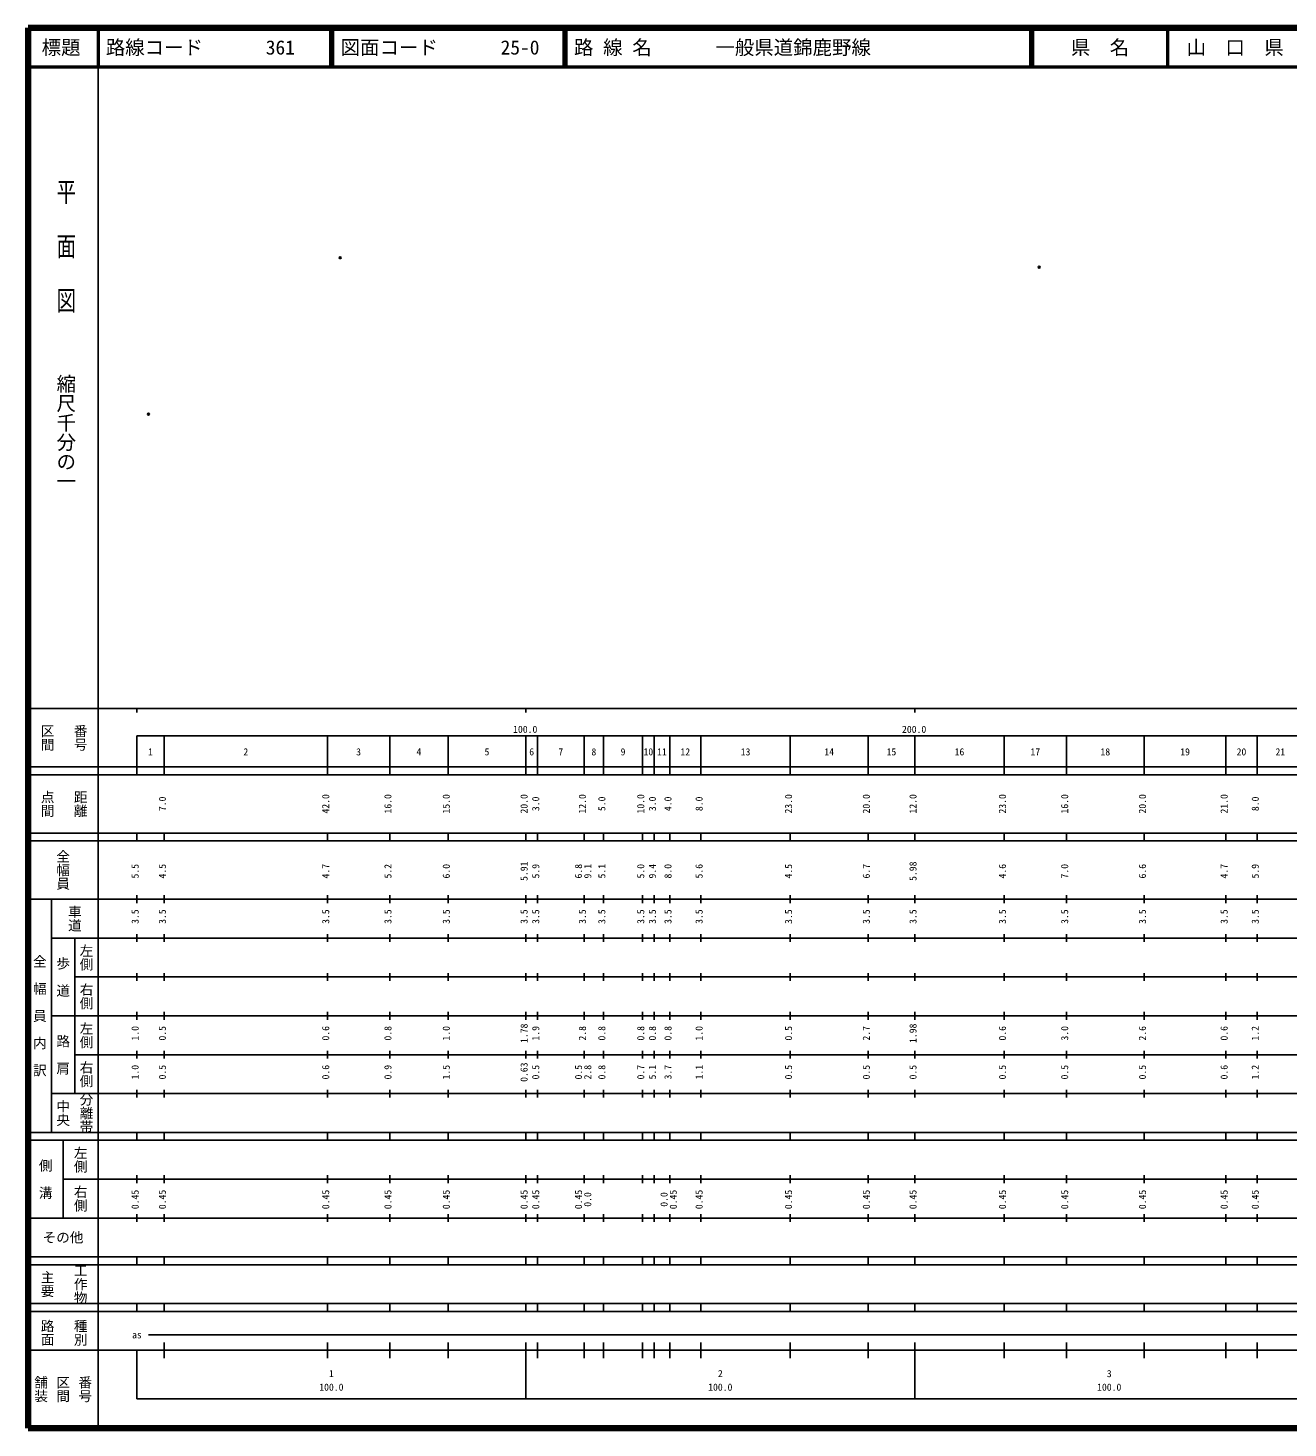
# Model space of a CAD drawing. Units: millimetres on the paper. Extents: x 40 to 680, y 20 to 380.
# Drawn here: x 40 to 364, y 20 to 380 of the extents above; entities that cross this region are included whole.
import ezdxf
from ezdxf.enums import TextEntityAlignment as Align

# ---------------------------------------------------------------- set-up
doc = ezdxf.new("R2010")
doc.units = ezdxf.units.MM
doc.header["$PDMODE"] = 32
doc.header["$PDSIZE"] = 0.5
doc.layers.add('M-OTRS', color=6, linetype='Continuous')
doc.layers.add('M-TTL-TXT', color=7, linetype='Continuous')
for name, color, linetype, lineweight in [('M-TTL', 2, 'Continuous', 140), ('M-TTL-BAND', 7, 'Continuous', 25), ('M-TTL-LINE', 7, 'Continuous', 50)]:
    doc.layers.add(name, color=color, linetype=linetype, lineweight=lineweight)
doc.styles.add('@ＭＳ ゴシック', font='')
doc.styles.add('ＭＳ ゴシック', font='')
doc.styles.get('@ＭＳ ゴシック').set_extended_font_data('@MS Gothic')
doc.styles.get('ＭＳ ゴシック').set_extended_font_data('MS Gothic')

msp = doc.modelspace()

# ---------------------------------------------------------------- linework, layer by layer
at = {"layer": 'M-OTRS'}
for p in [(120.266, 320.937), (300.018, 318.482), (70.948, 280.669)]:
    msp.add_point(p, dxfattribs=at)
at = {"layer": 'M-TTL'}
for p, q in [((40, 380), (40, 20)), ((680, 380), (40, 380)), ((40, 20), (680, 20))]:
    msp.add_line(p, q, dxfattribs=at)
at = {"layer": 'M-TTL-BAND'}
for p, q in [((58, 370), (58, 20)), ((40, 205), (579, 205)), ((68, 205), (68, 204)), ((168, 205), (168, 204)), ((268, 205), (268, 204)), ((68, 198), (579, 198)), ((68, 198), (68, 188)), ((75, 188), (75, 198)), ((117, 188), (117, 198)), ((133, 188), (133, 198)), ((148, 188), (148, 198)), ((168, 188), (168, 198)), ((171, 188), (171, 198)), ((183, 188), (183, 198)), ((188, 188), (188, 198)), ((198, 188), (198, 198)), ((201, 188), (201, 198)), ((205, 188), (205, 198)), ((213, 188), (213, 198)), ((236, 188), (236, 198)), ((256, 188), (256, 198)), ((268, 188), (268, 198)), ((291, 188), (291, 198)), ((307, 188), (307, 198)), ((327, 188), (327, 198)), ((348, 188), (348, 198)), ((356, 188), (356, 198)), ((40, 190), (579, 190)), ((40, 188), (579, 188)), ((40, 173), (579, 173)), ((68, 171), (68, 173)), ((75, 171), (75, 173)), ((117, 171), (117, 173)), ((133, 171), (133, 173)), ((148, 171), (148, 173)), ((168, 171), (168, 173)), ((171, 171), (171, 173)), ((183, 171), (183, 173)), ((188, 171), (188, 173)), ((198, 171), (198, 173)), ((201, 171), (201, 173)), ((205, 171), (205, 173)), ((213, 171), (213, 173)), ((236, 171), (236, 173)), ((256, 171), (256, 173)), ((268, 171), (268, 173)), ((291, 171), (291, 173)), ((307, 171), (307, 173)), ((327, 171), (327, 173)), ((348, 171), (348, 173)), ((356, 171), (356, 173)), ((40, 171), (579, 171)), ((40, 156), (579, 156)), ((46, 96), (46, 156)), ((68, 155), (68, 157)), ((75, 155), (75, 157)), ((117, 155), (117, 157)), ((133, 155), (133, 157)), ((148, 155), (148, 157)), ((168, 155), (168, 157)), ((171, 155), (171, 157)), ((183, 155), (183, 157)), ((188, 155), (188, 157)), ((198, 155), (198, 157)), ((201, 155), (201, 157)), ((205, 155), (205, 157)), ((213, 155), (213, 157)), ((236, 155), (236, 157)), ((256, 155), (256, 157)), ((268, 155), (268, 157)), ((291, 155), (291, 157)), ((307, 155), (307, 157)), ((327, 155), (327, 157)), ((348, 155), (348, 157)), ((356, 155), (356, 157)), ((46, 146), (579, 146)), ((52, 146), (52, 106)), ((68, 145), (68, 147)), ((75, 145), (75, 147)), ((117, 145), (117, 147)), ((133, 145), (133, 147)), ((148, 145), (148, 147)), ((168, 145), (168, 147)), ((171, 145), (171, 147)), ((183, 145), (183, 147)), ((188, 145), (188, 147)), ((198, 145), (198, 147)), ((201, 145), (201, 147)), ((205, 145), (205, 147)), ((213, 145), (213, 147)), ((236, 145), (236, 147)), ((256, 145), (256, 147)), ((268, 145), (268, 147)), ((291, 145), (291, 147)), ((307, 145), (307, 147)), ((327, 145), (327, 147)), ((348, 145), (348, 147)), ((356, 145), (356, 147)), ((68, 135), (68, 137)), ((75, 135), (75, 137)), ((117, 135), (117, 137)), ((133, 135), (133, 137)), ((148, 135), (148, 137)), ((168, 135), (168, 137)), ((171, 135), (171, 137)), ((183, 135), (183, 137)), ((188, 135), (188, 137)), ((198, 135), (198, 137)), ((201, 135), (201, 137)), ((205, 135), (205, 137)), ((213, 135), (213, 137)), ((236, 135), (236, 137)), ((256, 135), (256, 137)), ((268, 135), (268, 137)), ((291, 135), (291, 137)), ((307, 135), (307, 137)), ((327, 135), (327, 137)), ((348, 135), (348, 137)), ((356, 135), (356, 137)), ((52, 136), (579, 136)), ((46, 126), (579, 126)), ((68, 125), (68, 127)), ((75, 125), (75, 127)), ((117, 125), (117, 127)), ((133, 125), (133, 127)), ((148, 125), (148, 127)), ((168, 125), (168, 127)), ((171, 125), (171, 127)), ((183, 125), (183, 127)), ((188, 125), (188, 127)), ((198, 125), (198, 127)), ((201, 125), (201, 127)), ((205, 125), (205, 127)), ((213, 125), (213, 127)), ((236, 125), (236, 127)), ((256, 125), (256, 127)), ((268, 125), (268, 127)), ((291, 125), (291, 127)), ((307, 125), (307, 127)), ((327, 125), (327, 127)), ((348, 125), (348, 127)), ((356, 125), (356, 127)), ((52, 116), (579, 116)), ((68, 115), (68, 117)), ((75, 115), (75, 117)), ((117, 115), (117, 117)), ((133, 115), (133, 117)), ((148, 115), (148, 117)), ((168, 115), (168, 117)), ((171, 115), (171, 117)), ((183, 115), (183, 117)), ((188, 115), (188, 117)), ((198, 115), (198, 117)), ((201, 115), (201, 117)), ((205, 115), (205, 117)), ((213, 115), (213, 117)), ((236, 115), (236, 117)), ((256, 115), (256, 117)), ((268, 115), (268, 117)), ((291, 115), (291, 117)), ((307, 115), (307, 117)), ((327, 115), (327, 117)), ((348, 115), (348, 117)), ((356, 115), (356, 117)), ((46, 106), (579, 106)), ((68, 105), (68, 107)), ((75, 105), (75, 107)), ((117, 105), (117, 107)), ((133, 105), (133, 107)), ((148, 105), (148, 107)), ((168, 105), (168, 107)), ((171, 105), (171, 107)), ((183, 105), (183, 107)), ((188, 105), (188, 107)), ((198, 105), (198, 107)), ((201, 105), (201, 107)), ((205, 105), (205, 107)), ((213, 105), (213, 107)), ((236, 105), (236, 107)), ((256, 105), (256, 107)), ((268, 105), (268, 107)), ((291, 105), (291, 107)), ((307, 105), (307, 107)), ((327, 105), (327, 107)), ((348, 105), (348, 107)), ((356, 105), (356, 107)), ((40, 96), (579, 96)), ((40, 94), (579, 94)), ((49, 94), (49, 74)), ((68, 94), (68, 96)), ((75, 94), (75, 96)), ((117, 94), (117, 96)), ((133, 94), (133, 96)), ((148, 94), (148, 96)), ((168, 94), (168, 96)), ((171, 94), (171, 96)), ((183, 94), (183, 96)), ((188, 94), (188, 96)), ((198, 94), (198, 96)), ((201, 94), (201, 96)), ((205, 94), (205, 96)), ((213, 94), (213, 96)), ((236, 94), (236, 96)), ((256, 94), (256, 96)), ((268, 94), (268, 96)), ((291, 94), (291, 96)), ((307, 94), (307, 96)), ((327, 94), (327, 96)), ((348, 94), (348, 96)), ((356, 94), (356, 96)), ((49, 84), (579, 84)), ((68, 83), (68, 85)), ((75, 83), (75, 85)), ((117, 83), (117, 85)), ((133, 83), (133, 85)), ((148, 83), (148, 85)), ((168, 83), (168, 85)), ((171, 83), (171, 85)), ((183, 83), (183, 85)), ((188, 83), (188, 85)), ((198, 83), (198, 85)), ((201, 83), (201, 85)), ((205, 83), (205, 85)), ((213, 83), (213, 85)), ((236, 83), (236, 85)), ((256, 83), (256, 85)), ((268, 83), (268, 85)), ((291, 83), (291, 85)), ((307, 83), (307, 85)), ((327, 83), (327, 85)), ((348, 83), (348, 85)), ((356, 83), (356, 85)), ((40, 74), (579, 74)), ((68, 73), (68, 75)), ((75, 73), (75, 75)), ((117, 73), (117, 75)), ((133, 73), (133, 75)), ((148, 73), (148, 75)), ((168, 73), (168, 75)), ((171, 73), (171, 75)), ((183, 73), (183, 75)), ((188, 73), (188, 75)), ((198, 73), (198, 75)), ((201, 73), (201, 75)), ((205, 73), (205, 75)), ((213, 73), (213, 75)), ((236, 73), (236, 75)), ((256, 73), (256, 75)), ((268, 73), (268, 75)), ((291, 73), (291, 75)), ((307, 73), (307, 75)), ((327, 73), (327, 75)), ((348, 73), (348, 75)), ((356, 73), (356, 75)), ((40, 64), (579, 64)), ((40, 62), (579, 62)), ((68, 62), (68, 64)), ((75, 62), (75, 64)), ((117, 62), (117, 64)), ((133, 62), (133, 64)), ((148, 62), (148, 64)), ((168, 62), (168, 64)), ((171, 62), (171, 64)), ((183, 62), (183, 64)), ((188, 62), (188, 64)), ((198, 62), (198, 64)), ((201, 62), (201, 64)), ((205, 62), (205, 64)), ((213, 62), (213, 64)), ((236, 62), (236, 64)), ((256, 62), (256, 64)), ((268, 62), (268, 64)), ((291, 62), (291, 64)), ((307, 62), (307, 64)), ((327, 62), (327, 64)), ((348, 62), (348, 64)), ((356, 62), (356, 64)), ((40, 52), (579, 52)), ((68, 50), (68, 52)), ((75, 50), (75, 52)), ((117, 50), (117, 52)), ((133, 50), (133, 52)), ((148, 50), (148, 52)), ((168, 50), (168, 52)), ((171, 50), (171, 52)), ((183, 50), (183, 52)), ((188, 50), (188, 52)), ((198, 50), (198, 52)), ((201, 50), (201, 52)), ((205, 50), (205, 52)), ((213, 50), (213, 52)), ((236, 50), (236, 52)), ((256, 50), (256, 52)), ((268, 50), (268, 52)), ((291, 50), (291, 52)), ((307, 50), (307, 52)), ((327, 50), (327, 52)), ((348, 50), (348, 52)), ((356, 50), (356, 52)), ((40, 50), (579, 50)), ((71, 44), (574, 44)), ((40, 40), (579, 40)), ((68, 40), (68, 27.5)), ((75, 38), (75, 42)), ((117, 38), (117, 42)), ((133, 38), (133, 42)), ((148, 38), (148, 42)), ((168, 27.5), (168, 42)), ((171, 38), (171, 42)), ((183, 38), (183, 42)), ((188, 38), (188, 42)), ((198, 38), (198, 42)), ((201, 38), (201, 42)), ((205, 38), (205, 42)), ((213, 38), (213, 42)), ((236, 38), (236, 42)), ((256, 38), (256, 42)), ((268, 27.5), (268, 42)), ((291, 38), (291, 42)), ((307, 38), (307, 42)), ((327, 38), (327, 42)), ((348, 38), (348, 42)), ((356, 38), (356, 42)), ((68, 27.5), (579, 27.5))]:
    msp.add_line(p, q, dxfattribs=at)
at = {"layer": 'M-TTL-LINE'}
for p, q in [((58, 380), (58, 370)), ((117.75, 380), (117.75, 370)), ((118.25, 380), (118.25, 370)), ((177.75, 380), (177.75, 370)), ((178.25, 380), (178.25, 370)), ((297.75, 380), (297.75, 370)), ((298.25, 380), (298.25, 370)), ((333, 380), (333, 370)), ((40, 370), (680, 370))]:
    msp.add_line(p, q, dxfattribs=at)

# ---------------------------------------------------------------- texts
at = {"layer": 'M-TTL-BAND', "style": '@ＭＳ ゴシック', "width": 1.4}
msp.add_text('平  面  図', height=3.666, rotation=270, dxfattribs=at).set_placement((49.777, 306.475), align=Align.MIDDLE_RIGHT)
at = {"layer": 'M-TTL-BAND', "style": '@ＭＳ ゴシック'}
msp.add_text('縮尺千分の一', height=3.666, rotation=270, dxfattribs=at).set_placement((49.777, 261.03), align=Align.MIDDLE_RIGHT)
for s, p in [('区間', (45, 197.5)), ('番号', (53.5, 197.5)), ('点間', (45, 180.5)), ('距離', (53.5, 180.5)), ('全幅員', (49, 163.5)), ('車道', (52, 151)), ('左側', (55, 141)), ('全\u3000幅\u3000員\u3000内\u3000訳', (43, 126)), ('歩\u3000道', (49, 136)), ('右側', (55, 131)), ('左側', (55, 121)), ('路\u3000肩', (49, 116)), ('右側', (55, 111)), ('分離帯', (55, 101)), ('中央', (49, 101)), ('左側', (53.5, 89)), ('側\u3000溝', (44.5, 84)), ('右側', (53.5, 79)), ('工作物', (53.5, 57)), ('主要', (45, 57)), ('路面', (45, 44.5)), ('種別', (53.5, 44.5)), ('舗装', (43.333, 30)), ('区間', (49, 30)), ('番号', (54.667, 30))]:
    msp.add_text(s, height=2.566, rotation=270, dxfattribs=at).set_placement(p, align=Align.MIDDLE_CENTER)
at = {"layer": 'M-TTL-BAND', "style": 'ＭＳ ゴシック'}
for s, p in [('100.0', (167.844, 198.195)), ('200.0', (267.844, 198.195)), ('1', (71.5, 192.405)), ('2', (96, 192.405)), ('3', (125, 192.405)), ('4', (140.5, 192.405)), ('5', (158, 192.405)), ('6', (169.5, 192.405)), ('7', (177, 192.405)), ('8', (185.5, 192.405)), ('9', (193, 192.405)), ('10', (199.5, 192.405)), ('11', (203, 192.405)), ('12', (209, 192.405)), ('13', (224.5, 192.405)), ('14', (246, 192.405)), ('15', (262, 192.405)), ('16', (279.5, 192.405)), ('17', (299, 192.405)), ('18', (317, 192.405)), ('19', (337.5, 192.405)), ('20', (352, 192.405)), ('21', (362, 192.405)), ('as', (68, 42.5)), ('1', (118, 32.523)), ('2', (218, 32.523)), ('3', (318, 32.523)), ('100.0', (118, 29.033)), ('100.0', (218, 29.033)), ('100.0', (318, 29.033))]:
    msp.add_text(s, height=1.833, dxfattribs=at).set_placement(p, align=Align.BOTTOM_CENTER)
for s, p in [('7.0', (76, 180.5)), ('42.0', (118, 180.5)), ('16.0', (134, 180.5)), ('15.0', (149, 180.5)), ('20.0', (169, 180.5)), ('3.0', (172, 180.5)), ('12.0', (184, 180.5)), ('5.0', (189, 180.5)), ('10.0', (199, 180.5)), ('3.0', (202, 180.5)), ('4.0', (206, 180.5)), ('8.0', (214, 180.5)), ('23.0', (237, 180.5)), ('20.0', (257, 180.5)), ('12.0', (269, 180.5)), ('23.0', (292, 180.5)), ('16.0', (308, 180.5)), ('20.0', (328, 180.5)), ('21.0', (349, 180.5)), ('8.0', (357, 180.5)), ('5.5', (69, 163.174)), ('4.5', (76, 163.174)), ('4.7', (118, 163.174)), ('5.2', (134, 163.174)), ('6.0', (149, 163.174)), ('5.91', (169, 163.174)), ('5.9', (172, 163.174)), ('6.8', (183, 163.174)), ('9.1', (185.37, 163.174)), ('5.1', (189, 163.174)), ('5.0', (199, 163.174)), ('9.4', (202, 163.174)), ('8.0', (206, 163.174)), ('5.6', (214, 163.174)), ('4.5', (237, 163.174)), ('6.7', (257, 163.174)), ('5.98', (269, 163.174)), ('4.6', (292, 163.174)), ('7.0', (308, 163.174)), ('6.6', (328, 163.174)), ('4.7', (349, 163.174)), ('5.9', (357, 163.174)), ('3.5', (69, 151.5)), ('3.5', (76, 151.5)), ('3.5', (118, 151.5)), ('3.5', (134, 151.5)), ('3.5', (149, 151.5)), ('3.5', (169, 151.5)), ('3.5', (172, 151.5)), ('3.5', (184, 151.5)), ('3.5', (189, 151.5)), ('3.5', (199, 151.5)), ('3.5', (202, 151.5)), ('3.5', (206, 151.5)), ('3.5', (214, 151.5)), ('3.5', (237, 151.5)), ('3.5', (257, 151.5)), ('3.5', (269, 151.5)), ('3.5', (292, 151.5)), ('3.5', (308, 151.5)), ('3.5', (328, 151.5)), ('3.5', (349, 151.5)), ('3.5', (357, 151.5)), ('1.0', (69, 121.5)), ('0.5', (76, 121.5)), ('0.6', (118, 121.5)), ('0.8', (134, 121.5)), ('1.0', (149, 121.5)), ('1.78', (169, 121.5)), ('1.9', (172, 121.5)), ('2.8', (184, 121.5)), ('0.8', (189, 121.5)), ('0.8', (199, 121.5)), ('0.8', (202, 121.5)), ('0.8', (206, 121.5)), ('1.0', (214, 121.5)), ('0.5', (237, 121.5)), ('2.7', (257, 121.5)), ('1.98', (269, 121.5)), ('0.6', (292, 121.5)), ('3.0', (308, 121.5)), ('2.6', (328, 121.5)), ('0.6', (349, 121.5)), ('1.2', (357, 121.5)), ('1.0', (69, 111.5)), ('0.5', (76, 111.5)), ('0.6', (118, 111.5)), ('0.9', (134, 111.5)), ('1.5', (149, 111.5)), ('0.63', (169, 111.5)), ('0.5', (172, 111.5)), ('0.5', (183, 111.5)), ('2.8', (185.37, 111.5)), ('0.8', (189, 111.5)), ('0.7', (199, 111.5)), ('5.1', (202, 111.5)), ('3.7', (206, 111.5)), ('1.1', (214, 111.5)), ('0.5', (237, 111.5)), ('0.5', (257, 111.5)), ('0.5', (269, 111.5)), ('0.5', (292, 111.5)), ('0.5', (308, 111.5)), ('0.5', (328, 111.5)), ('0.6', (349, 111.5)), ('1.2', (357, 111.5)), ('0.45', (69, 78.764)), ('0.45', (76, 78.764)), ('0.45', (118, 78.764)), ('0.45', (134, 78.764)), ('0.45', (149, 78.764)), ('0.45', (169, 78.764)), ('0.45', (172, 78.764)), ('0.45', (183, 78.764)), ('0.0', (185.37, 78.764)), ('0.0', (205, 78.764)), ('0.45', (207.37, 78.764)), ('0.45', (214, 78.764)), ('0.45', (237, 78.764)), ('0.45', (257, 78.764)), ('0.45', (269, 78.764)), ('0.45', (292, 78.764)), ('0.45', (308, 78.764)), ('0.45', (328, 78.764)), ('0.45', (349, 78.764)), ('0.45', (357, 78.764))]:
    msp.add_text(s, height=1.833, rotation=90, dxfattribs=at).set_placement(p, align=Align.BOTTOM_CENTER)
msp.add_text('その他', height=2.566, dxfattribs=at).set_placement((49, 69), align=Align.MIDDLE_CENTER)
at = {"layer": 'M-TTL-TXT', "style": 'ＭＳ ゴシック'}
for s, p in [('標題', (48.5, 375)), ('県\u3000名', (315.625, 375)), ('山\u3000口\u3000県', (350.375, 375))]:
    msp.add_text(s, height=3.666, dxfattribs=at).set_placement(p, align=Align.MIDDLE_CENTER)
for s, p in [('路線コード', (60, 375)), ('361', (101.142, 375)), ('図面コード', (120.38, 375)), ('25-0', (161.521, 375)), ('路 線 名', (180.38, 375)), ('一般県道錦鹿野線', (216.734, 375))]:
    msp.add_text(s, height=3.666, dxfattribs=at).set_placement(p, align=Align.MIDDLE_LEFT)

doc.saveas('drawing.dxf')
